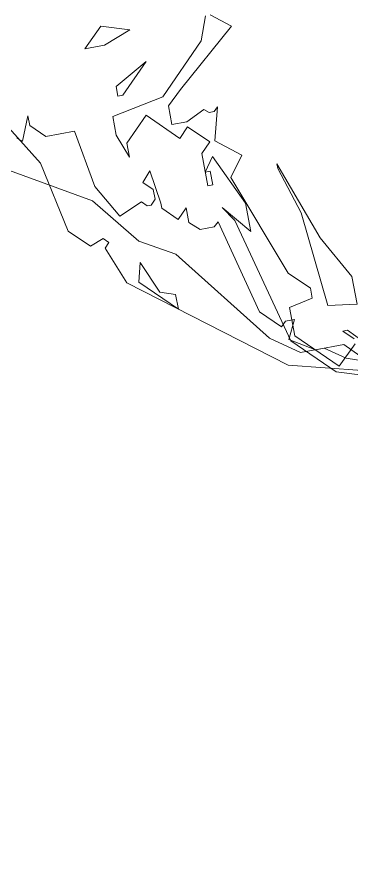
# Model space of a CAD drawing. Header units: millimetres. Extents: x 1418 to 1811, y 1796 to 1956.
# Drawn here: x 1480.978 to 1481.373, y 1873.888 to 1874.902 of the extents above; entities that cross this region are included whole.
import ezdxf

# ---------------------------------------------------------------- set-up
doc = ezdxf.new("R2010")
doc.units = ezdxf.units.MM
doc.layers.add('ARBRE', color=251, linetype='Continuous', lineweight=13)
doc.layers.add('VEGETAIS', color=3, linetype='Continuous')

# ---------------------------------------------------------------- blocks, each defined once
blk = doc.blocks.new('WMF26', base_point=(0, 0.0008))
at = {"color": 85}
blk.add_lwpolyline([(9.7316, -0.8464), (10.2552, -0.9839), (11.3025, -1.7915), (11.412, -2.069), (11.3758, -2.1052), (11.412, -2.1414), (11.5141, -2.1052), (11.6524, -2.2427), (11.7611, -2.7672), (11.9727, -3.1163), (12.4238, -3.5016), (12.5251, -3.6045), (12.5251, -3.7494), (12.7359, -3.9898), (12.9112, -4.5142)], dxfattribs=at)
at = {"color": 106}
for points in [[(9.6073, -0.7698), (9.9201, -0.8711), (10.2042, -1.1551), (10.4438, -2.0937), (10.517, -2.2032), (10.3425, -1.9924), (10.3425, -2.2032), (10.517, -2.5819), (10.5903, -2.4798), (10.5533, -2.4798), (10.5533, -2.3786), (10.5903, -2.3786), (10.5903, -2.6181), (10.517, -2.6906), (10.6554, -2.8289), (10.7278, -2.7565), (10.9386, -2.9672), (11.1139, -2.7927), (11.1139, -2.6906), (11.179, -2.866), (11.179, -3.0035), (10.7937, -3.0759), (10.4438, -3.4258), (10.3787, -3.6012)], [(10.3425, -3.6012), (10.2042, -3.4909), (10.6554, -3.1055), (10.7649, -3.0035), (10.7649, -2.866), (10.6554, -2.866), (10.517, -2.931), (10.4808, -2.9022), (10.4438, -2.9022), (10.4149, -2.931), (10.4808, -2.6906), (10.3063, -2.5523), (10.4149, -2.4074), (10.1317, -1.6433), (9.9926, -1.505), (9.9926, -1.4317), (10.168, -1.3955), (10.168, -1.1848), (9.8913, -0.9081), (9.7464, -1.0464)], [(9.7464, -1.0827), (9.8189, -1.1551), (9.7826, -1.1551), (9.6797, -1.0464)], [(9.9564, -2.0575), (10.0659, -2.4074), (10.0659, -2.4436), (9.8551, -1.8533), (9.6797, -1.5338), (9.6797, -1.3297), (9.8913, -1.3585), (9.9564, -2.0575), (9.9564, -2.0575)], [(11.179, -1.92), (11.0777, -1.6796), (10.9682, -1.6433), (10.9682, -1.5338), (11.216, -1.7808), (11.179, -1.92), (11.179, -1.92)], [(11.1139, -3.215), (10.8661, -3.3534), (11.0777, -3.1426), (11.1139, -3.1426), (11.1139, -3.215), (11.1139, -3.215)], [(11.1428, -3.6662), (10.9386, -3.6012), (11.1428, -3.5271), (11.2885, -3.5271), (11.1428, -3.6662), (11.1428, -3.6662)]]:
    blk.add_lwpolyline(points, dxfattribs=at)
at = {"color": 63}
for points in [[(9.3422, -0.7805), (9.8296, -0.955), (9.9745, -1.0571), (10.1498, -1.0571), (10.3532, -1.2029), (10.9131, -1.9307), (11.1609, -2.0756), (11.4375, -2.4255), (12.1357, -2.8404)], [(11.8953, -2.9779), (11.859, -2.9491), (11.7866, -3.1237), (11.7866, -3.0512), (11.6853, -2.9491), (11.4737, -2.9491), (11.4013, -2.5268), (11.263, -2.2789), (11.0884, -2.353), (11.0522, -2.3168), (11.0226, -2.3168), (10.9863, -2.353), (10.9863, -2.4255), (11.0522, -2.4905), (10.9863, -2.563), (10.9501, -2.3168), (10.9501, -2.2789), (10.848, -2.1777), (10.7756, -2.2501), (10.7756, -2.1414), (10.7031, -2.0756), (10.601, -2.0756), (10.564, -2.1052), (10.3894, -1.4062), (10.2519, -1.2679), (10.2157, -1.3041), (10.1498, -1.3041), (10.2157, -1.1666), (10.0403, -1.0571), (9.8296, -1.0571), (9.7283, -0.955)]]:
    blk.add_lwpolyline(points, dxfattribs=at)
blk = doc.blocks.new('T2_02')
at = {"xscale": 0.3499999999999943, "yscale": 0.3499999999999943, "zscale": 0.3499999999999943}
blk.add_blockref('WMF26', (-2.2399, 1.997), dxfattribs=at)

msp = doc.modelspace()

# ---------------------------------------------------------------- linework, layer by layer
at = {"layer": 'VEGETAIS'}
msp.add_spline([(1490.9659, 1876.1915), (1479.5595, 1875.3874), (1481.8841, 1877.91), (1485.8036, 1876.4894), (1489.9187, 1878.0504), (1490.9659, 1876.1915)], degree=3, dxfattribs=at)

# ---------------------------------------------------------------- block references
at = {"layer": 'ARBRE', "xscale": 0.4621142716754233, "yscale": 0.4621142716754233, "zscale": 0.4621142716754233, "rotation": 190.6551472559353}
msp.add_blockref('T2_02', (1481.7692, 1875.3573), dxfattribs=at)

doc.saveas('drawing.dxf')
